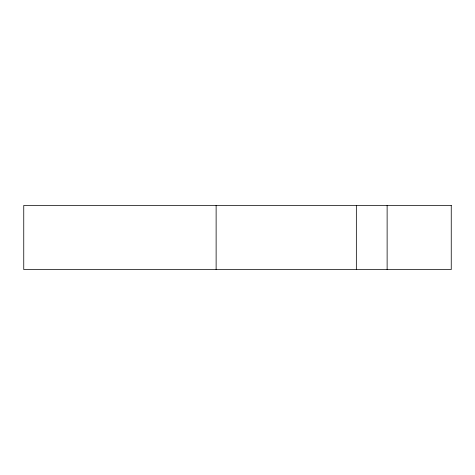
<?xml version="1.0" encoding="UTF-8"?>
<svg xmlns="http://www.w3.org/2000/svg" width="475" height="475" viewBox="0 0 475 475"><rect width="100%" height="100%" fill="white"/><g stroke="black" fill="none" stroke-linecap="round" stroke-linejoin="round"><path stroke-width="0.71" d="M387.125 205.438L387.125 269.562M356.345 205.438L356.345 269.562M216.125 205.438L216.125 269.562M451.25 205.438L23.75 205.438L23.75 269.562L451.25 269.562L451.25 205.438"/></g></svg>
